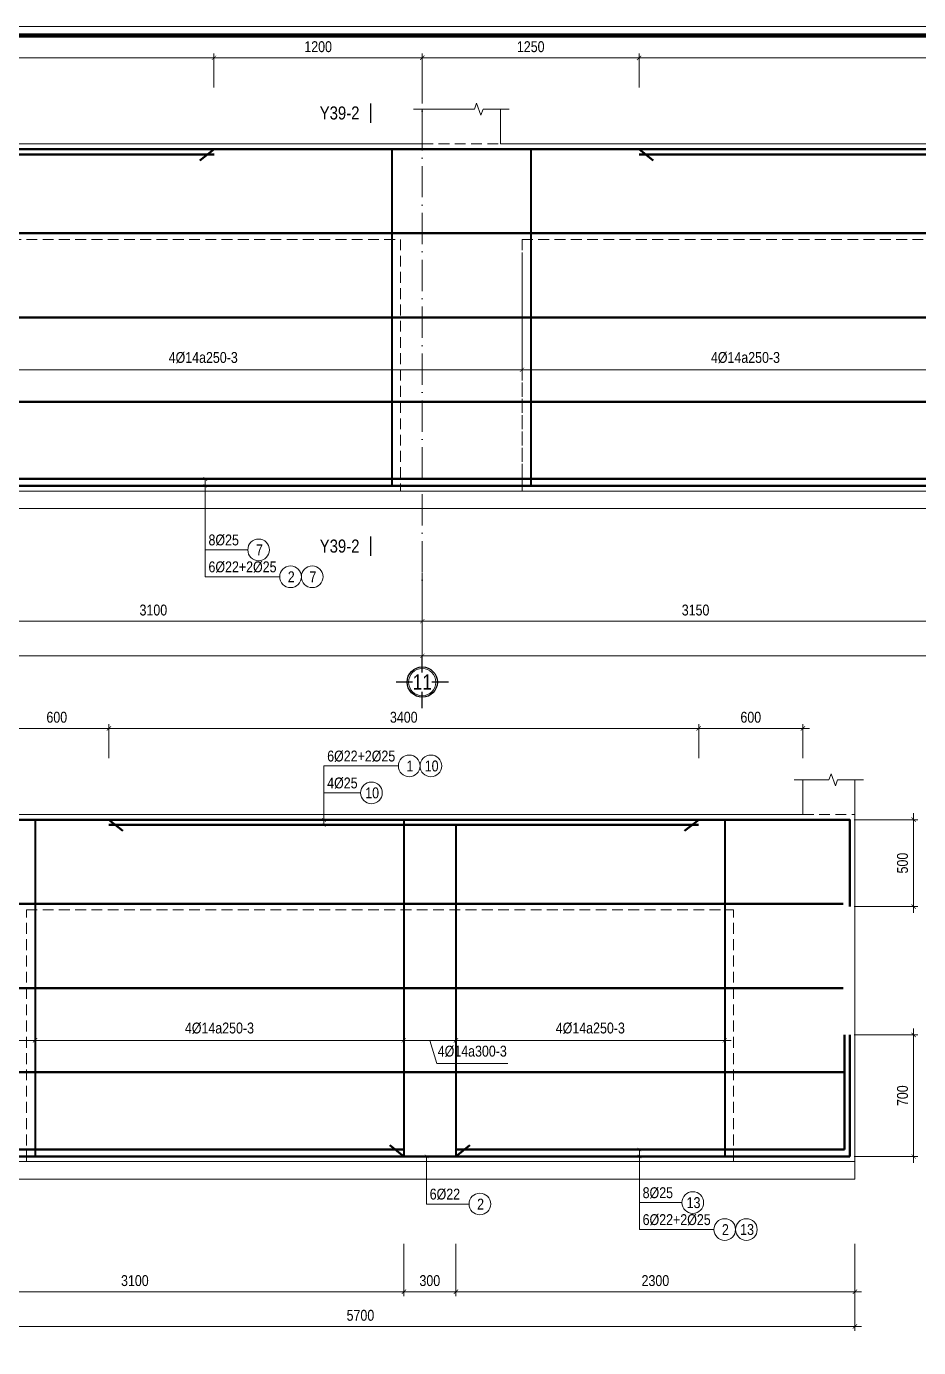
# Model space of a CAD drawing. Header units: millimetres. Extents: x 3014920 to 3563667, y -1638653 to -1356471.
# Drawn here: x 3244664 to 3249806, y -1613675 to -1606064 of the extents above; entities that cross this region are included whole.
import ezdxf
from ezdxf.enums import TextEntityAlignment as Align
from ezdxf.xclip import XClip

# ---------------------------------------------------------------- set-up
doc = ezdxf.new("R2010")
doc.units = ezdxf.units.MM
doc.header["$MEASUREMENT"] = 0
doc.header["$XCLIPFRAME"] = 0
doc.header["$PDMODE"] = 2
for name, pattern in [('6 TANG DIEN HINH 14-15$0$ACAD_ISO10W100', [18, 12, -3, 0, -3]), ('ACAD_ISO04W100', [30, 24, -3, 0, -3]), ('HIDDEN', [0.375, 0.25, -0.125])]:
    doc.linetypes.add(name, pattern=pattern)
doc.layers.get('0').update_dxf_attribs({"lineweight": 9})
doc.layers.get('Defpoints').update_dxf_attribs({"color": 10, "lineweight": 0})
for name, color, linetype, lineweight in [('2', 2, 'Continuous', 20), ('CDAI', 21, 'Continuous', 40), ('CTHEP', 50, 'Continuous', 50), ('DBAO', 90, 'Continuous', 13), ('DGIONG', 130, 'Continuous', 13), ('DMo', 9, 'HIDDEN', 9), ('KTH', 154, 'Continuous', 9), ('Net khuat', 8, 'HIDDEN', 13), ('TEXT', 7, 'Continuous', 15), ('TRUC', 251, 'ACAD_ISO04W100', 9)]:
    doc.layers.add(name, color=color, linetype=linetype, lineweight=lineweight)
doc.layers.add('8', color=8, linetype='Continuous')
doc.styles.add('HELVECONDENSE', font='VHELVCN_0.TTF')
doc.styles.add('Star-HelCon', font='VHELVCN_0.TTF')
doc.styles.add('TTP-HelCon', font='VHELVCN_0.TTF')
doc.styles.add('VNI-HELVE-CONDENSE', font='VHELVCN_0.TTF')
doc.dimstyles.new('kc-25', dxfattribs={"dimtxt": 62.5, "dimasz": 20, "dimexe": 20, "dimexo": 50, "dimgap": 25, "dimtad": 3, "dimdec": 0, "dimzin": 0, "dimdsep": 46, "dimtxsty": 'VNI-HELVE-CONDENSE', "dimblk": 'DIM', "dimcen": 2.5, "dimclrd": 256, "dimclre": 154, "dimclrt": 7, "dimaunit": 1, "dimadec": 0, "dimazin": 0, "dimtfac": 1, "dimtdec": 0, "dimtix": 1, "dimtmove": 0, "dimatfit": 3, "dimldrblk": 'DOT', "dimfxl": 1, "dimtolj": 1, "dimtzin": 0, "dimarcsym": 0})
doc.dimstyles.new('TTP-25', dxfattribs={"dimscale": 25, "dimtxt": 2.5, "dimasz": 1, "dimexe": 1, "dimexo": 1, "dimgap": 0.09, "dimtad": 0, "dimdec": 4, "dimrnd": 1, "dimzin": 9, "dimdsep": 46, "dimtxsty": 'TTP-HelCon', "dimblk": 'ARCHTICK', "dimcen": 0.09, "dimdle": 1.5, "dimclrd": 256, "dimclre": 256, "dimclrt": 7, "dimadec": 0, "dimazin": 0, "dimtfac": 1, "dimtdec": 4, "dimtmove": 0, "dimatfit": 3, "dimldrblk": 'ARCHTICK', "dimfxl": 1, "dimtvp": 1, "dimtolj": 1, "dimtzin": 0, "dimarcsym": 0})

# ---------------------------------------------------------------- blocks, each defined once
blk = doc.blocks.new('2Y-18')
at = {"layer": 'CTHEP'}
for p, q in [((1530, -30), (33160, -30)), ((33139.28463, -500), (1560, -500))]:
    blk.add_line(p, q, dxfattribs=at)
blk.add_lwpolyline([(1530, -970), (33160, -970), (33160, -370.27649)], dxfattribs=at)
blk = doc.blocks.new('_ArchTick')
at = {"color": 0, "linetype": 'ByBlock', "const_width": 0.15}
blk.add_lwpolyline([(-0.5, -0.5), (0.5, 0.5)], dxfattribs=at)
blk = doc.blocks.new('*D1921')
at = {"layer": 'Defpoints', "color": 0, "transparency": 16777216}
for p in [(49300, -2448.4), (57600, -2448.4), (57600, -2949.4)]:
    blk.add_point(p, dxfattribs=at)
at = {"layer": 'KTH', "lineweight": -2, "transparency": 16777216}
for p, q in [((49300, -2473.4), (49300, -2974.4)), ((57600, -2473.4), (57600, -2974.4)), ((49262.5, -2949.4), (57637.5, -2949.4))]:
    blk.add_line(p, q, dxfattribs=at)
at = {"layer": 'KTH', "lineweight": -2, "transparency": 16777216, "xscale": 25, "yscale": 25, "zscale": 25, "rotation": 180}
blk.add_blockref('_ArchTick', (49300, -2949.4), dxfattribs=at)
at = {"layer": 'KTH', "lineweight": -2, "transparency": 16777216, "xscale": 25, "yscale": 25, "zscale": 25}
blk.add_blockref('_ArchTick', (57600, -2949.4), dxfattribs=at)
at = {"layer": 'KTH', "color": 7, "transparency": 16777216, "insert": (53450, -2885.5), "char_height": 62.5, "attachment_point": 5, "style": 'TTP-HelCon'}
blk.add_mtext('\\A1;8300', dxfattribs=at)
blk = doc.blocks.new('*D1925')
at = {"layer": 'Defpoints', "color": 0, "transparency": 16777216}
for p in [(73770, -30), (74138.1, -30), (73770, -530)]:
    blk.add_point(p, dxfattribs=at)
at = {"layer": 'KTH', "lineweight": -2, "transparency": 16777216}
for p, q in [((74138.1, -567.5), (74138.1, 7.5)), ((73795, -30), (74163.1, -30)), ((73795, -530), (74163.1, -530))]:
    blk.add_line(p, q, dxfattribs=at)
at = {"layer": 'KTH', "lineweight": -2, "transparency": 16777216, "xscale": 25, "yscale": 25, "zscale": 25}
for p, rotation in [((74138.1, -30), 90), ((74138.1, -530), 270)]:
    blk.add_blockref('_ArchTick', p, dxfattribs=dict(at, rotation=rotation))
at = {"layer": 'KTH', "color": 7, "transparency": 16777216, "insert": (74074.3, -280), "char_height": 62.5, "attachment_point": 5, "rotation": 90, "style": 'TTP-HelCon'}
blk.add_mtext('\\A1;500', dxfattribs=at)
blk = doc.blocks.new('*D1926')
at = {"layer": 'Defpoints', "color": 0, "transparency": 16777216}
for p in [(73770, -1270), (73770, -1970), (74138.1, -1970)]:
    blk.add_point(p, dxfattribs=at)
at = {"layer": 'KTH', "lineweight": -2, "transparency": 16777216}
for p, q in [((73795, -1270), (74163.1, -1270)), ((74138.1, -1232.5), (74138.1, -2007.5)), ((73795, -1970), (74163.1, -1970))]:
    blk.add_line(p, q, dxfattribs=at)
at = {"layer": 'KTH', "lineweight": -2, "transparency": 16777216, "xscale": 25, "yscale": 25, "zscale": 25}
for p, rotation in [((74138.1, -1270), 90), ((74138.1, -1970), 270)]:
    blk.add_blockref('_ArchTick', p, dxfattribs=dict(at, rotation=rotation))
at = {"layer": 'KTH', "color": 7, "transparency": 16777216, "insert": (74074.3, -1620), "char_height": 62.5, "attachment_point": 5, "rotation": 90, "style": 'TTP-HelCon'}
blk.add_mtext('\\A1;700', dxfattribs=at)
blk = doc.blocks.new('*D1927')
at = {"layer": 'Defpoints', "color": 0, "transparency": 16777216}
for p in [(57600, 496), (57600, 300), (58849.7, 300)]:
    blk.add_point(p, dxfattribs=at)
at = {"layer": 'KTH', "lineweight": -2, "transparency": 16777216}
for p, q in [((58887.2, 496), (57562.5, 496)), ((57600, 325), (57600, 521)), ((58849.7, 325), (58849.7, 521))]:
    blk.add_line(p, q, dxfattribs=at)
at = {"layer": 'KTH', "lineweight": -2, "transparency": 16777216, "xscale": 25, "yscale": 25, "zscale": 25, "rotation": 180}
blk.add_blockref('_ArchTick', (57600, 496), dxfattribs=at)
at = {"layer": 'KTH', "lineweight": -2, "transparency": 16777216, "xscale": 25, "yscale": 25, "zscale": 25}
blk.add_blockref('_ArchTick', (58849.7, 496), dxfattribs=at)
at = {"layer": 'KTH', "color": 7, "transparency": 16777216, "insert": (58224.9, 559.8), "char_height": 62.5, "attachment_point": 5, "style": 'TTP-HelCon'}
blk.add_mtext('\\A1;1250', dxfattribs=at)
blk = doc.blocks.new('*D1928')
at = {"layer": 'Defpoints', "color": 0, "transparency": 16777216}
for p in [(62649.6, 496), (58849.7, 300), (62649.6, 300)]:
    blk.add_point(p, dxfattribs=at)
at = {"layer": 'KTH', "lineweight": -2, "transparency": 16777216}
for p, q in [((58812.2, 496), (62687.1, 496)), ((58849.7, 325), (58849.7, 521)), ((62649.6, 325), (62649.6, 521))]:
    blk.add_line(p, q, dxfattribs=at)
at = {"layer": 'KTH', "lineweight": -2, "transparency": 16777216, "xscale": 25, "yscale": 25, "zscale": 25, "rotation": 180}
blk.add_blockref('_ArchTick', (58849.7, 496), dxfattribs=at)
at = {"layer": 'KTH', "lineweight": -2, "transparency": 16777216, "xscale": 25, "yscale": 25, "zscale": 25}
blk.add_blockref('_ArchTick', (62649.6, 496), dxfattribs=at)
at = {"layer": 'KTH', "color": 7, "transparency": 16777216, "insert": (60749.7, 559.8), "char_height": 62.5, "attachment_point": 5, "style": 'TTP-HelCon'}
blk.add_mtext('\\A1;3800', dxfattribs=at)
blk = doc.blocks.new('DIM')
h = blk.add_hatch(color=1)
h.paths.add_polyline_path([(0.49, 0.29, 1), (0.29, 0.49), (-0.19, 0), (0.19, 0)])
h.paths.add_polyline_path([(0.19, 0), (-0.19, 0), (-0.49, -0.29, 1), (-0.29, -0.49)])
at = {"color": 9}
for p, q in [((-0.19, 0), (-1.5, 0)), ((0.19, 0), (1.5, 0))]:
    blk.add_line(p, q, dxfattribs=at)
at = {"color": 1}
for p, q in [((-0.49, -0.29), (0.29, 0.49)), ((-0.29, -0.49), (0.49, 0.29)), ((-0.19, 0), (0.19, 0))]:
    blk.add_line(p, q, dxfattribs=at)
blk.add_arc((-0.39, -0.39), 0.138, 135, 315, dxfattribs=at)
blk = doc.blocks.new('*D1929')
at = {"layer": 'Defpoints', "color": 0, "transparency": 16777216}
for p in [(69500, 496), (68900, 300), (69500, 300)]:
    blk.add_point(p, dxfattribs=at)
at = {"layer": 'KTH', "lineweight": -2, "transparency": 16777216}
for p, q in [((68862.5, 496), (69537.5, 496)), ((68900, 325), (68900, 521)), ((69500, 325), (69500, 521))]:
    blk.add_line(p, q, dxfattribs=at)
at = {"layer": 'KTH', "lineweight": -2, "transparency": 16777216, "xscale": 25, "yscale": 25, "zscale": 25, "rotation": 180}
blk.add_blockref('_ArchTick', (68900, 496), dxfattribs=at)
at = {"layer": 'KTH', "lineweight": -2, "transparency": 16777216, "xscale": 25, "yscale": 25, "zscale": 25}
blk.add_blockref('_ArchTick', (69500, 496), dxfattribs=at)
at = {"layer": 'KTH', "color": 7, "transparency": 16777216, "insert": (69200, 559.8), "char_height": 62.5, "attachment_point": 5, "style": 'TTP-HelCon'}
blk.add_mtext('\\A1;600', dxfattribs=at)
blk = doc.blocks.new('*D1930')
at = {"layer": 'Defpoints', "color": 0, "transparency": 16777216}
for p in [(72899.6, 496), (69500, 300), (72899.6, 300)]:
    blk.add_point(p, dxfattribs=at)
at = {"layer": 'KTH', "lineweight": -2, "transparency": 16777216}
for p, q in [((69462.5, 496), (72937.1, 496)), ((69500, 325), (69500, 521)), ((72899.6, 325), (72899.6, 521))]:
    blk.add_line(p, q, dxfattribs=at)
at = {"layer": 'KTH', "lineweight": -2, "transparency": 16777216, "xscale": 25, "yscale": 25, "zscale": 25, "rotation": 180}
blk.add_blockref('_ArchTick', (69500, 496), dxfattribs=at)
at = {"layer": 'KTH', "lineweight": -2, "transparency": 16777216, "xscale": 25, "yscale": 25, "zscale": 25}
blk.add_blockref('_ArchTick', (72899.6, 496), dxfattribs=at)
at = {"layer": 'KTH', "color": 7, "transparency": 16777216, "insert": (71199.8, 559.8), "char_height": 62.5, "attachment_point": 5, "style": 'TTP-HelCon'}
blk.add_mtext('\\A1;3400', dxfattribs=at)
blk = doc.blocks.new('*D1931')
at = {"layer": 'Defpoints', "color": 0, "transparency": 16777216}
for p in [(73500, 496), (72899.6, 300), (73500, 300)]:
    blk.add_point(p, dxfattribs=at)
at = {"layer": 'KTH', "lineweight": -2, "transparency": 16777216}
for p, q in [((72862.1, 496), (73537.5, 496)), ((72899.6, 325), (72899.6, 521)), ((73500, 325), (73500, 521))]:
    blk.add_line(p, q, dxfattribs=at)
at = {"layer": 'KTH', "lineweight": -2, "transparency": 16777216, "xscale": 25, "yscale": 25, "zscale": 25, "rotation": 180}
blk.add_blockref('_ArchTick', (72899.6, 496), dxfattribs=at)
at = {"layer": 'KTH', "lineweight": -2, "transparency": 16777216, "xscale": 25, "yscale": 25, "zscale": 25}
blk.add_blockref('_ArchTick', (73500, 496), dxfattribs=at)
at = {"layer": 'KTH', "color": 7, "transparency": 16777216, "insert": (73199.8, 559.8), "char_height": 62.5, "attachment_point": 5, "style": 'TTP-HelCon'}
blk.add_mtext('\\A1;600', dxfattribs=at)
blk = doc.blocks.new('dau truc')
blk.add_circle((0, 0), 180)
at = {"layer": '8'}
for p, q in [((0, 127), (0, 345)), ((-127, 0), (-345, 0)), ((0, -345), (0, -127)), ((345, 0), (127, 0))]:
    blk.add_line(p, q, dxfattribs=at)
blk.add_circle((0, 0), 200, dxfattribs=at)
at = {"layer": 'TEXT', "style": 'HELVECONDENSE'}
blk.add_attdef('A', text='', height=233, dxfattribs=at).set_placement((0, 0), align=Align.MIDDLE)
blk = doc.blocks.new('*D1937')
at = {"layer": 'Defpoints', "color": 0, "transparency": 16777216}
for p in [(68100, -2448.4), (71200, -2448.4), (71200, -2749.4)]:
    blk.add_point(p, dxfattribs=at)
at = {"layer": 'KTH', "lineweight": -2, "transparency": 16777216}
for p, q in [((68100, -2473.4), (68100, -2774.4)), ((71200, -2473.4), (71200, -2774.4)), ((68062.5, -2749.4), (71237.5, -2749.4))]:
    blk.add_line(p, q, dxfattribs=at)
at = {"layer": 'KTH', "lineweight": -2, "transparency": 16777216, "xscale": 25, "yscale": 25, "zscale": 25, "rotation": 180}
blk.add_blockref('_ArchTick', (68100, -2749.4), dxfattribs=at)
at = {"layer": 'KTH', "lineweight": -2, "transparency": 16777216, "xscale": 25, "yscale": 25, "zscale": 25}
blk.add_blockref('_ArchTick', (71200, -2749.4), dxfattribs=at)
at = {"layer": 'KTH', "color": 7, "transparency": 16777216, "insert": (69650, -2685.6), "char_height": 62.5, "attachment_point": 5, "style": 'TTP-HelCon'}
blk.add_mtext('\\A1;3100', dxfattribs=at)
blk = doc.blocks.new('*D1938')
at = {"layer": 'Defpoints', "color": 0, "transparency": 16777216}
for p in [(71200, -2448.4), (71500, -2448.4), (71500, -2749.4)]:
    blk.add_point(p, dxfattribs=at)
at = {"layer": 'KTH', "lineweight": -2, "transparency": 16777216}
for p, q in [((71200, -2473.4), (71200, -2774.4)), ((71500, -2473.4), (71500, -2774.4)), ((71162.5, -2749.4), (71537.5, -2749.4))]:
    blk.add_line(p, q, dxfattribs=at)
at = {"layer": 'KTH', "lineweight": -2, "transparency": 16777216, "xscale": 25, "yscale": 25, "zscale": 25, "rotation": 180}
blk.add_blockref('_ArchTick', (71200, -2749.4), dxfattribs=at)
at = {"layer": 'KTH', "lineweight": -2, "transparency": 16777216, "xscale": 25, "yscale": 25, "zscale": 25}
blk.add_blockref('_ArchTick', (71500, -2749.4), dxfattribs=at)
at = {"layer": 'KTH', "color": 7, "transparency": 16777216, "insert": (71350, -2685.6), "char_height": 62.5, "attachment_point": 5, "style": 'TTP-HelCon'}
blk.add_mtext('\\A1;300', dxfattribs=at)
blk = doc.blocks.new('*D1939')
at = {"layer": 'Defpoints', "color": 0, "transparency": 16777216}
for p in [(71500, -2448.4), (73800, -2448.4), (73800, -2749.4)]:
    blk.add_point(p, dxfattribs=at)
at = {"layer": 'KTH', "lineweight": -2, "transparency": 16777216}
for p, q in [((71500, -2473.4), (71500, -2774.4)), ((73800, -2473.4), (73800, -2774.4)), ((71462.5, -2749.4), (73837.5, -2749.4))]:
    blk.add_line(p, q, dxfattribs=at)
at = {"layer": 'KTH', "lineweight": -2, "transparency": 16777216, "xscale": 25, "yscale": 25, "zscale": 25, "rotation": 180}
blk.add_blockref('_ArchTick', (71500, -2749.4), dxfattribs=at)
at = {"layer": 'KTH', "lineweight": -2, "transparency": 16777216, "xscale": 25, "yscale": 25, "zscale": 25}
blk.add_blockref('_ArchTick', (73800, -2749.4), dxfattribs=at)
at = {"layer": 'KTH', "color": 7, "transparency": 16777216, "insert": (72650, -2685.6), "char_height": 62.5, "attachment_point": 5, "style": 'TTP-HelCon'}
blk.add_mtext('\\A1;2300', dxfattribs=at)
blk = doc.blocks.new('*D1940')
at = {"layer": 'Defpoints', "color": 0, "transparency": 16777216}
for p in [(57600, -2448.4), (68100, -2448.4), (68100, -2949.4)]:
    blk.add_point(p, dxfattribs=at)
at = {"layer": 'KTH', "lineweight": -2, "transparency": 16777216}
for p, q in [((57600, -2473.4), (57600, -2974.4)), ((68100, -2473.4), (68100, -2974.4)), ((57562.5, -2949.4), (68137.5, -2949.4))]:
    blk.add_line(p, q, dxfattribs=at)
at = {"layer": 'KTH', "lineweight": -2, "transparency": 16777216, "xscale": 25, "yscale": 25, "zscale": 25, "rotation": 180}
blk.add_blockref('_ArchTick', (57600, -2949.4), dxfattribs=at)
at = {"layer": 'KTH', "lineweight": -2, "transparency": 16777216, "xscale": 25, "yscale": 25, "zscale": 25}
blk.add_blockref('_ArchTick', (68100, -2949.4), dxfattribs=at)
at = {"layer": 'KTH', "color": 7, "transparency": 16777216, "insert": (62850, -2885.5), "char_height": 62.5, "attachment_point": 5, "style": 'TTP-HelCon'}
blk.add_mtext('\\A1;10500', dxfattribs=at)
blk = doc.blocks.new('*D1941')
at = {"layer": 'Defpoints', "color": 0, "transparency": 16777216}
for p in [(68100, -2448.4), (73800, -2448.4), (73800, -2949.4)]:
    blk.add_point(p, dxfattribs=at)
at = {"layer": 'KTH', "lineweight": -2, "transparency": 16777216}
for p, q in [((68100, -2473.4), (68100, -2974.4)), ((73800, -2473.4), (73800, -2974.4)), ((68062.5, -2949.4), (73837.5, -2949.4))]:
    blk.add_line(p, q, dxfattribs=at)
at = {"layer": 'KTH', "lineweight": -2, "transparency": 16777216, "xscale": 25, "yscale": 25, "zscale": 25, "rotation": 180}
blk.add_blockref('_ArchTick', (68100, -2949.4), dxfattribs=at)
at = {"layer": 'KTH', "lineweight": -2, "transparency": 16777216, "xscale": 25, "yscale": 25, "zscale": 25}
blk.add_blockref('_ArchTick', (73800, -2949.4), dxfattribs=at)
at = {"layer": 'KTH', "color": 7, "transparency": 16777216, "insert": (70950, -2885.5), "char_height": 62.5, "attachment_point": 5, "style": 'TTP-HelCon'}
blk.add_mtext('\\A1;5700', dxfattribs=at)
blk = doc.blocks.new('*D1942')
at = {"layer": 'Defpoints', "color": 0, "transparency": 16777216}
for p in [(71200, -627.9), (71500, -627.9), (71500, -1301.2)]:
    blk.add_point(p, dxfattribs=at)
at = {"layer": 'KTH', "lineweight": -2, "transparency": 16777216}
for p, q in [((71200, -652.9), (71200, -1326.2)), ((71500, -652.9), (71500, -1326.2)), ((71162.5, -1301.2), (71537.5, -1301.2)), ((71350, -1301.2), (71390, -1434.5)), ((71390, -1434.5), (71799.2, -1434.5))]:
    blk.add_line(p, q, dxfattribs=at)
at = {"layer": 'KTH', "lineweight": -2, "transparency": 16777216, "xscale": 25, "yscale": 25, "zscale": 25, "rotation": 180}
blk.add_blockref('_ArchTick', (71200, -1301.2), dxfattribs=at)
at = {"layer": 'KTH', "lineweight": -2, "transparency": 16777216, "xscale": 25, "yscale": 25, "zscale": 25}
blk.add_blockref('_ArchTick', (71500, -1301.2), dxfattribs=at)
at = {"layer": 'KTH', "color": 7, "transparency": 16777216, "insert": (71594.6, -1364.5), "char_height": 62.5, "attachment_point": 5, "style": 'TTP-HelCon'}
blk.add_mtext('\\A1;4Þ14a300-3', dxfattribs=at)
blk = doc.blocks.new('*D1943')
at = {"layer": 'Defpoints', "color": 0, "transparency": 16777216}
for p in [(71500, -652.9), (73050, -627.9), (73050, -1301.2)]:
    blk.add_point(p, dxfattribs=at)
at = {"layer": 'KTH', "lineweight": -2, "transparency": 16777216}
for p, q in [((71500, -677.9), (71500, -1326.2)), ((73050, -652.9), (73050, -1326.2)), ((71462.5, -1301.2), (73087.5, -1301.2))]:
    blk.add_line(p, q, dxfattribs=at)
at = {"layer": 'KTH', "lineweight": -2, "transparency": 16777216, "xscale": 25, "yscale": 25, "zscale": 25, "rotation": 180}
blk.add_blockref('_ArchTick', (71500, -1301.2), dxfattribs=at)
at = {"layer": 'KTH', "lineweight": -2, "transparency": 16777216, "xscale": 25, "yscale": 25, "zscale": 25}
blk.add_blockref('_ArchTick', (73050, -1301.2), dxfattribs=at)
at = {"layer": 'KTH', "color": 7, "transparency": 16777216, "insert": (72275, -1231.3), "char_height": 62.5, "attachment_point": 5, "style": 'TTP-HelCon'}
blk.add_mtext('\\A1;4Þ14a250-3', dxfattribs=at)
blk = doc.blocks.new('MC')
at = {"layer": 'CTHEP', "const_width": 10, "elevation": 0}
blk.add_lwpolyline([(36, 150), (36, 0)], dxfattribs=at)
at = {"layer": 'TEXT', "style": 'TTP-HelCon'}
blk.add_attdef('A', text='', height=100, dxfattribs=at).set_placement((-50, 26), align=Align.RIGHT)
blk = doc.blocks.new('*D1946')
at = {"layer": 'Defpoints', "color": 0, "transparency": 16777216}
for p in [(54500, -627.9), (58175, -652.9), (58175, -1301.2)]:
    blk.add_point(p, dxfattribs=at)
at = {"layer": 'KTH', "lineweight": -2, "transparency": 16777216}
for p, q in [((54500, -652.9), (54500, -1326.2)), ((58175, -677.9), (58175, -1326.2)), ((54462.5, -1301.2), (58212.5, -1301.2))]:
    blk.add_line(p, q, dxfattribs=at)
at = {"layer": 'KTH', "lineweight": -2, "transparency": 16777216, "xscale": 25, "yscale": 25, "zscale": 25, "rotation": 180}
blk.add_blockref('_ArchTick', (54500, -1301.2), dxfattribs=at)
at = {"layer": 'KTH', "lineweight": -2, "transparency": 16777216, "xscale": 25, "yscale": 25, "zscale": 25}
blk.add_blockref('_ArchTick', (58175, -1301.2), dxfattribs=at)
at = {"layer": 'KTH', "color": 7, "transparency": 16777216, "insert": (56337.5, -1231.3), "char_height": 62.5, "attachment_point": 5, "style": 'TTP-HelCon'}
blk.add_mtext('\\A1;4Þ14a250-3', dxfattribs=at)
blk = doc.blocks.new('*D1951')
at = {"layer": 'Defpoints', "color": 0, "transparency": 16777216}
for p in [(69075, -627.9), (71200, -627.9), (71200, -1301.2)]:
    blk.add_point(p, dxfattribs=at)
at = {"layer": 'KTH', "lineweight": -2, "transparency": 16777216}
for p, q in [((69075, -652.9), (69075, -1326.2)), ((71200, -652.9), (71200, -1326.2)), ((69037.5, -1301.2), (71237.5, -1301.2))]:
    blk.add_line(p, q, dxfattribs=at)
at = {"layer": 'KTH', "lineweight": -2, "transparency": 16777216, "xscale": 25, "yscale": 25, "zscale": 25, "rotation": 180}
blk.add_blockref('_ArchTick', (69075, -1301.2), dxfattribs=at)
at = {"layer": 'KTH', "lineweight": -2, "transparency": 16777216, "xscale": 25, "yscale": 25, "zscale": 25}
blk.add_blockref('_ArchTick', (71200, -1301.2), dxfattribs=at)
at = {"layer": 'KTH', "color": 7, "transparency": 16777216, "insert": (70137.5, -1231.3), "char_height": 62.5, "attachment_point": 5, "style": 'TTP-HelCon'}
blk.add_mtext('\\A1;4Þ14a250-3', dxfattribs=at)
blk = doc.blocks.new('*D1953')
at = {"layer": 'Defpoints', "color": 0, "transparency": 16777216}
for p in [(65800, -627.9), (69075, -627.9), (69075, -1301.2)]:
    blk.add_point(p, dxfattribs=at)
at = {"layer": 'KTH', "lineweight": -2, "transparency": 16777216}
for p, q in [((65800, -652.9), (65800, -1326.2)), ((69075, -652.9), (69075, -1326.2)), ((65762.5, -1301.2), (69112.5, -1301.2))]:
    blk.add_line(p, q, dxfattribs=at)
at = {"layer": 'KTH', "lineweight": -2, "transparency": 16777216, "xscale": 25, "yscale": 25, "zscale": 25, "rotation": 180}
blk.add_blockref('_ArchTick', (65800, -1301.2), dxfattribs=at)
at = {"layer": 'KTH', "lineweight": -2, "transparency": 16777216, "xscale": 25, "yscale": 25, "zscale": 25}
blk.add_blockref('_ArchTick', (69075, -1301.2), dxfattribs=at)
at = {"layer": 'KTH', "color": 7, "transparency": 16777216, "insert": (67437.5, -1231.3), "char_height": 62.5, "attachment_point": 5, "style": 'TTP-HelCon'}
blk.add_mtext('\\A1;4Þ14a250-3', dxfattribs=at)
blk = doc.blocks.new('*D1957')
at = {"layer": 'Defpoints', "color": 0, "transparency": 16777216}
for p in [(58175, -627.9), (60750, -627.9), (60750, -1301.2)]:
    blk.add_point(p, dxfattribs=at)
at = {"layer": 'KTH', "lineweight": -2, "transparency": 16777216}
for p, q in [((58175, -652.9), (58175, -1326.2)), ((60750, -652.9), (60750, -1326.2)), ((58137.5, -1301.2), (60787.5, -1301.2))]:
    blk.add_line(p, q, dxfattribs=at)
at = {"layer": 'KTH', "lineweight": -2, "transparency": 16777216, "xscale": 25, "yscale": 25, "zscale": 25, "rotation": 180}
blk.add_blockref('_ArchTick', (58175, -1301.2), dxfattribs=at)
at = {"layer": 'KTH', "lineweight": -2, "transparency": 16777216, "xscale": 25, "yscale": 25, "zscale": 25}
blk.add_blockref('_ArchTick', (60750, -1301.2), dxfattribs=at)
at = {"layer": 'KTH', "color": 7, "transparency": 16777216, "insert": (59462.5, -1231.3), "char_height": 62.5, "attachment_point": 5, "style": 'TTP-HelCon'}
blk.add_mtext('\\A1;4Þ14a250-3', dxfattribs=at)
blk = doc.blocks.new('*D1959')
at = {"layer": 'Defpoints', "color": 0, "transparency": 16777216}
for p in [(57600, -2448.4), (60750, -2448.4), (60750, -2749.4)]:
    blk.add_point(p, dxfattribs=at)
at = {"layer": 'KTH', "lineweight": -2, "transparency": 16777216}
for p, q in [((57600, -2473.4), (57600, -2774.4)), ((60750, -2473.4), (60750, -2774.4)), ((57562.5, -2749.4), (60787.5, -2749.4))]:
    blk.add_line(p, q, dxfattribs=at)
at = {"layer": 'KTH', "lineweight": -2, "transparency": 16777216, "xscale": 25, "yscale": 25, "zscale": 25, "rotation": 180}
blk.add_blockref('_ArchTick', (57600, -2749.4), dxfattribs=at)
at = {"layer": 'KTH', "lineweight": -2, "transparency": 16777216, "xscale": 25, "yscale": 25, "zscale": 25}
blk.add_blockref('_ArchTick', (60750, -2749.4), dxfattribs=at)
at = {"layer": 'KTH', "color": 7, "transparency": 16777216, "insert": (59175, -2685.6), "char_height": 62.5, "attachment_point": 5, "style": 'TTP-HelCon'}
blk.add_mtext('\\A1;3150', dxfattribs=at)
blk = doc.blocks.new('*D1963')
at = {"layer": 'Defpoints', "color": 0, "transparency": 16777216}
for p in [(57600, 496), (56399.6, 300), (57600, 300)]:
    blk.add_point(p, dxfattribs=at)
at = {"layer": 'KTH', "lineweight": -2, "transparency": 16777216}
for p, q in [((56362.1, 496), (57637.5, 496)), ((56399.6, 325), (56399.6, 521)), ((57600, 325), (57600, 521))]:
    blk.add_line(p, q, dxfattribs=at)
at = {"layer": 'KTH', "lineweight": -2, "transparency": 16777216, "xscale": 25, "yscale": 25, "zscale": 25, "rotation": 180}
blk.add_blockref('_ArchTick', (56399.6, 496), dxfattribs=at)
at = {"layer": 'KTH', "lineweight": -2, "transparency": 16777216, "xscale": 25, "yscale": 25, "zscale": 25}
blk.add_blockref('_ArchTick', (57600, 496), dxfattribs=at)
at = {"layer": 'KTH', "color": 7, "transparency": 16777216, "insert": (56999.8, 559.8), "char_height": 62.5, "attachment_point": 5, "style": 'TTP-HelCon'}
blk.add_mtext('\\A1;1200', dxfattribs=at)
blk = doc.blocks.new('*D1964')
at = {"layer": 'Defpoints', "color": 0, "transparency": 16777216}
for p in [(56399.6, 496), (50800, 300), (56399.6, 300)]:
    blk.add_point(p, dxfattribs=at)
at = {"layer": 'KTH', "lineweight": -2, "transparency": 16777216}
for p, q in [((50762.5, 496), (56437.1, 496)), ((50800, 325), (50800, 521)), ((56399.6, 325), (56399.6, 521))]:
    blk.add_line(p, q, dxfattribs=at)
at = {"layer": 'KTH', "lineweight": -2, "transparency": 16777216, "xscale": 25, "yscale": 25, "zscale": 25, "rotation": 180}
blk.add_blockref('_ArchTick', (50800, 496), dxfattribs=at)
at = {"layer": 'KTH', "lineweight": -2, "transparency": 16777216, "xscale": 25, "yscale": 25, "zscale": 25}
blk.add_blockref('_ArchTick', (56399.6, 496), dxfattribs=at)
at = {"layer": 'KTH', "color": 7, "transparency": 16777216, "insert": (53599.8, 559.8), "char_height": 62.5, "attachment_point": 5, "style": 'TTP-HelCon'}
blk.add_mtext('\\A1;5600', dxfattribs=at)
blk = doc.blocks.new('*D1965')
at = {"layer": 'Defpoints', "color": 0, "transparency": 16777216}
for p in [(54500, -2448.4), (57600, -2448.4), (54500, -2749.4)]:
    blk.add_point(p, dxfattribs=at)
at = {"layer": 'KTH', "lineweight": -2, "transparency": 16777216}
for p, q in [((54500, -2473.4), (54500, -2774.4)), ((57600, -2473.4), (57600, -2774.4)), ((57637.5, -2749.4), (54462.5, -2749.4))]:
    blk.add_line(p, q, dxfattribs=at)
at = {"layer": 'KTH', "lineweight": -2, "transparency": 16777216, "xscale": 25, "yscale": 25, "zscale": 25, "rotation": 180}
blk.add_blockref('_ArchTick', (54500, -2749.4), dxfattribs=at)
at = {"layer": 'KTH', "lineweight": -2, "transparency": 16777216, "xscale": 25, "yscale": 25, "zscale": 25}
blk.add_blockref('_ArchTick', (57600, -2749.4), dxfattribs=at)
at = {"layer": 'KTH', "color": 7, "transparency": 16777216, "insert": (56050, -2685.6), "char_height": 62.5, "attachment_point": 5, "style": 'TTP-HelCon'}
blk.add_mtext('\\A1;3100', dxfattribs=at)
blk = doc.blocks.new('CHG_XX_Khung ten')
blk.add_lwpolyline([(15, 579), (826, 579), (826, 15), (15, 15)], close=True)
at = {"color": 4, "linetype": 'Continuous', "const_width": 1}
blk.add_lwpolyline([(17, 577), (824, 577), (824, 17), (17, 17)], close=True, dxfattribs=at)
blk = doc.blocks.new('2Y-39')
at = {"layer": 'CDAI'}
for points in [[(57425, -29.99805), (57425, -1969.99805)], [(58224.99998, -29.99805), (58224.99998, -1969.99805)], [(71499.99995, -60), (71499.99995, -1970)], [(73049.99248, -29.99999), (73049.99248, -1970)]]:
    blk.add_lwpolyline(points, dxfattribs=at)
at = {"layer": 'CDAI', "elevation": 0}
for points in [[(69074.99997, -29.99807), (69074.99997, -1969.99807)], [(71199.99994, -29.99805), (71199.99994, -1969.99805)]]:
    blk.add_lwpolyline(points, dxfattribs=at)
at = {"layer": 'CTHEP'}
for p, q in [((56400.16854, -60), (50837.85509, -60)), ((56318.19159, -94.52741), (56399.61748, -30.00192)), ((58931.1401, -94.5255), (58849.71421, -30)), ((69499.99997, -30), (69581.42586, -94.5255)), ((72818.19158, -94.52745), (72899.61748, -30.00195)), ((73731.99983, -515), (49133.01281, -515)), ((73731.99983, -1000), (49133.01281, -1000)), ((73740.00007, -1930), (73740.00007, -1270)), ((73770.00002, -1970), (73770.00002, -1270)), ((73731.99983, -1485), (49133.01281, -1485)), ((49045.7992, -1970), (73770.00002, -1970)), ((71118.57405, -1905.47448), (71199.99994, -1969.99997)), ((71499.99995, -1970), (71581.42584, -1905.4745)), ((71499.99995, -1930), (73740.00007, -1930))]:
    blk.add_line(p, q, dxfattribs=at)
for points in [[(49045.7992, -534.65692), (49045.7992, -30), (73770.00002, -30), (73770.00002, -530.00001)], [(58849.72173, -60.00195), (62647.03349, -60.00195)], [(54499.99997, -1930), (60749.99997, -1930)], [(65799.99994, -1930), (71199.99994, -1930)]]:
    blk.add_lwpolyline(points, dxfattribs=at)
at = {"layer": 'CTHEP', "elevation": 0}
blk.add_lwpolyline([(69499.99997, -60.00195), (72898.99995, -60.00195)], dxfattribs=at)
at = {"layer": 'DBAO', "linetype": 'Continuous'}
for p, q in [((57599.99998, 200.00195), (57599.99998, 0.00195)), ((58049.99998, 0.00195), (58049.99998, 200.00195)), ((73499.99996, 200.00191), (73499.99996, 0.00191)), ((73799.99996, 0.00191), (73799.99996, 200.00191)), ((49000.00001, 0.00196), (57599.99998, 0.00195)), ((63449.99997, 0.00195), (58049.99998, 0.00195)), ((68899.99997, 0.00193), (73499.99996, 0.00191)), ((73799.99996, 0.00191), (73799.99996, -2000)), ((49000.00001, -2000), (73799.99996, -2000)), ((73799.99996, -2000), (73799.99996, -2100)), ((49000.00001, -2100), (73799.99996, -2100))]:
    blk.add_line(p, q, dxfattribs=at)
at = {"layer": 'DGIONG', "linetype": 'Continuous', "flags": 128}
for points in [[(58099.99998, 200.00195), (57949.99991, 200.00195), (57937.49991, 165.65848), (57912.49991, 234.34542), (57899.99991, 200.00195), (57549.98498, 200.00195)], [(73849.99996, 200.00191), (73699.99989, 200.00191), (73687.49989, 165.65845), (73662.49989, 234.34538), (73649.99989, 200.00191), (73449.98496, 200.00191)]]:
    blk.add_lwpolyline(points, dxfattribs=at)
at = {"layer": 'DGIONG'}
for centre in [(71231.26469, 279.51476), (71356.26469, 279.51476), (71013.37519, 124.53376), (71638.39962, -2243.93133), (72865.60843, -2235.98535), (56656.95136, -2338.46055), (73049.30143, -2390.9663), (73174.30143, -2390.9663), (56840.64436, -2493.4415), (56965.64436, -2493.4415)]:
    blk.add_circle(centre, 62.5, dxfattribs=at)
at = {"layer": 'Net khuat', "ltscale": 250}
for p, q in [((57599.99998, 0.00195), (63449.99997, 0.00195)), ((73499.99996, 0.00191), (73799.99996, 0.00191)), ((49599.99998, -550), (57475, -550)), ((57475, -550), (57475, -1999.99805)), ((58174.99998, -549.99805), (63324.99997, -549.99805)), ((58174.99998, -549.99805), (58174.99998, -1999.99805)), ((58174.99999, -2000), (58174.99999, -550)), ((69024.99998, -550), (73099.99998, -550)), ((69024.99998, -2000), (69024.99998, -550)), ((73099.99998, -2000), (73099.99998, -550))]:
    blk.add_line(p, q, dxfattribs=at)
at = {"layer": 'TRUC', "linetype": '6 TANG DIEN HINH 14-15$0$ACAD_ISO10W100', "ltscale": 15}
blk.add_lwpolyline([(57599.99997, 413.01811), (57599.99997, -2600)], dxfattribs=at)
at = {"xscale": 0.75, "yscale": 0.75, "zscale": 0.75}
for p in [(57275.48889, 121.36826), (57275.48889, -2373.76789)]:
    blk.add_blockref('MC', p, dxfattribs=at).add_auto_attribs({'A': 'Y39-2'})
at = {"layer": '2', "ltscale": 300}
ref = blk.add_blockref('dau truc', (57599.99998, -3100.22177), dxfattribs=dict(at, xscale=0.436713129747659, yscale=0.436713129747659, zscale=0.436713129747659))
ref.add_attrib('A', '11', dxfattribs={"layer": 'TEXT', "height": 87.5, "style": 'HELVECONDENSE'}).set_placement((57599.99998, -3100.22177), align=Align.MIDDLE)
at = {"layer": 'TEXT', "style": 'TTP-HelCon'}
for s, p in [('6Þ22+2Þ25', (70758.45681, 305.36771, 0)), ('4Þ25', (70758.45681, 150.3867, 0)), ('6Þ22', (71349.28474, -2218.07834, 0)), ('8Þ25', (72576.49356, -2210.13236, 0)), ('8Þ25', (56367.83648, -2312.60755, 0)), ('6Þ22+2Þ25', (72576.49356, -2365.11336, 0)), ('6Þ22+2Þ25', (56367.83648, -2467.58856, 0))]:
    blk.add_text(s, height=62.5, dxfattribs=at).set_placement(p)
at = {"layer": 'TEXT', "style": 'Star-HelCon'}
for s, p in [('1', (71235.43136, 279.51476)), ('10', (71360.43136, 279.51476)), ('10', (71017.54186, 124.53376)), ('13', (72869.7751, -2235.98535)), ('2', (71642.56629, -2243.93133)), ('7', (56661.11803, -2338.46055)), ('2', (73053.4681, -2390.9663)), ('13', (73178.4681, -2390.9663)), ('2', (56844.81103, -2493.4415)), ('7', (56969.81103, -2493.4415))]:
    blk.add_text(s, height=62.5, dxfattribs=at).set_placement(p, align=Align.MIDDLE)
at = {"layer": 'KTH'}
for base, p1, p2, picture, middle in [((56399.61748, 495.96164), (50799.99999, 299.99807), (56399.61748, 299.99807), '*D1964', (53599.80874, 559.79498)), ((57599.99997, 495.96164), (56399.61748, 299.99807), (57599.99997, 299.99807), '*D1963', (56999.80872, 559.79498)), ((57599.999984, 495.961642), (58849.721731, 299.998068), (57599.999984, 299.998068), '*D1927', (58224.860858, 559.794976)), ((69499.99997, 495.96164), (68899.99997, 299.99807), (69499.99997, 299.99807), '*D1929', (69199.99997, 559.79498)), ((72899.61748, 495.96164), (69499.99997, 299.99807), (72899.61748, 299.99807), '*D1930', (71199.80872, 559.79498)), ((73499.99996, 495.96164), (72899.61748, 299.99807), (73499.99996, 299.99807), '*D1931', (73199.80872, 559.79498)), ((54499.99998, -2749.4015), (57599.99998, -2448.35724), (54499.99998, -2448.35726), '*D1965', (56049.99998, -2685.56817))]:
    dim = blk.add_linear_dim(base=base, p1=p1, p2=p2, dimstyle='TTP-25', override={"dimtmove": 1}, dxfattribs=at)
    dim.commit()
    dim.dimension.update_dxf_attribs({"geometry": picture, "text_midpoint": middle})
for base, p1, p2, picture, middle in [((62649.6174817355, 495.9616421792), (58849.7217311514, 299.9980677543), (62649.6174817355, 299.9980677543), '*D1928', (60749.6696064435, 559.7949755125)), ((57599.99997, -2949.35724), (49299.99998, -2448.35724), (57599.99997, -2448.35724), '*D1921', (53449.99998, -2885.5239)), ((60749.99998, -2749.4015), (57599.99997, -2448.35724), (60749.99998, -2448.35721), '*D1959', (59174.99998, -2685.56817)), ((68099.99997, -2949.35724), (57599.99997, -2448.35724), (68099.99997, -2448.35724), '*D1940', (62849.99997, -2885.5239)), ((71199.99995, -2749.4015), (68099.99997, -2448.35724), (71199.99995, -2448.35721), '*D1937', (69649.99996, -2685.56817)), ((73799.99996, -2949.35724), (68099.99997, -2448.35724), (73799.99996, -2448.35724), '*D1941', (70949.99997, -2885.5239)), ((71499.99996, -2749.4015), (71199.99995, -2448.35721), (71499.99996, -2448.35726), '*D1938', (71349.99995, -2685.56817)), ((73799.99996, -2749.4015), (71499.99996, -2448.35726), (73799.99996, -2448.35724), '*D1939', (72649.99996, -2685.56817))]:
    dim = blk.add_linear_dim(base=base, p1=p1, p2=p2, angle=180, dimstyle='TTP-25', override={"dimtmove": 1}, dxfattribs=at)
    dim.commit()
    dim.dimension.update_dxf_attribs({"geometry": picture, "text_midpoint": middle})
at = {"layer": 'KTH', "color": 5}
for base, p1, p2, override, picture, middle in [((74138.12346, -30), (73770.00002, -530.00001), (73770.00002, -30), {"dimarcsym": 1}, '*D1925', (74074.29012, -280)), ((74138.12346, -1970), (73770.00002, -1270), (73770.00002, -1970), {"dimtmove": 1, "dimarcsym": 1}, '*D1926', (74074.29012, -1620))]:
    dim = blk.add_linear_dim(base=base, p1=p1, p2=p2, angle=90, dimstyle='TTP-25', override=override, dxfattribs=at)
    dim.commit()
    dim.dimension.update_dxf_attribs({"geometry": picture, "text_midpoint": middle})
at = {"layer": 'KTH'}
for base, p1, p2, picture, middle in [((58174.99998, -1301.20202), (54499.99994, -627.86335), (58174.99998, -652.86333), '*D1946', (56337.49996, -1231.28536)), ((60749.99994, -1301.20202), (58174.99998, -627.86333), (60749.99994, -627.8633), '*D1957', (59462.49996, -1231.28536)), ((69074.99997, -1301.20202), (65799.99991, -627.86336), (69074.99997, -627.86333), '*D1953', (67437.49994, -1231.28536)), ((71199.99991, -1301.20202), (69074.99997, -627.86333), (71199.99991, -627.86331), '*D1951', (70137.49994, -1231.28536)), ((73049.99248, -1301.20202), (71499.99992, -652.86335), (73049.99248, -627.86333), '*D1943', (72274.9962, -1231.28536))]:
    dim = blk.add_linear_dim(base=base, p1=p1, p2=p2, angle=0.000000013, text='4Þ14a250-3', dimstyle='TTP-25', override={"dimtmove": 1}, dxfattribs=at)
    dim.commit()
    dim.dimension.update_dxf_attribs({"geometry": picture, "text_midpoint": middle})
dim = blk.add_linear_dim(base=(71499.99992, -1301.20202), p1=(71199.99991, -627.86331), p2=(71499.99992, -627.86335), text='4Þ14a300-3', dimstyle='TTP-25', override={"dimtmove": 1}, dxfattribs=at)
dim.commit()
dim.dimension.update_dxf_attribs({"geometry": '*D1942', "text_midpoint": (71392.22491, -1364.53536)})
at = {"layer": 'DGIONG'}
for points in [[(70739.94497, -31.5336), (70739.94478, 279.51476), (71168.76469, 279.51476)], [(70739.94496, -61.5336), (70739.94478, 124.53376), (70950.87519, 124.53376)], [(56349.32468, -1930), (56349.32445, -2338.4605), (56594.45136, -2338.4605)], [(56349.32464, -1970), (56349.32445, -2493.4415), (56778.14436, -2493.4415)], [(71330.77291, -1970), (71330.77271, -2243.93128), (71575.89962, -2243.93128)], [(72557.98175, -1930), (72557.98153, -2235.9853), (72803.10843, -2235.9853)], [(72557.98171, -1970), (72557.98153, -2390.9663), (72986.80143, -2390.9663)]]:
    blk.add_leader(points, dimstyle='kc-25', override={"dimtad": 0, "dimldrblk": 'ArchTick', "dimfxl": 100, "dimarcsym": 1}, dxfattribs=at)

msp = doc.modelspace()

# ---------------------------------------------------------------- block references
at = {"layer": 'DGIONG', "color": 5}
ref = msp.add_blockref('2Y-39', (3189345.76899, -1606740.85532), dxfattribs=at)
XClip(ref).set_block_clipping_path([(47931.9553340068, -3291.1532121778), (64211.3011724479, 2178.5870082371)])
ref = msp.add_blockref('2Y-39', (3175639.25248, -1610603.76163), dxfattribs=at)
XClip(ref).set_block_clipping_path([(61672.9801810598, -3756.8682737162), (74450.5116333989, 937.6158261248)])
at = {"layer": 'DMo'}
ref = msp.add_blockref('2Y-18', (3215347.47259, -1607046.75964), dxfattribs=at)
XClip(ref).set_block_clipping_path([(-762.1046829517, -2724.3805), (16468.3206596733, 982.8216374191)])

# ---------------------------------------------------------------- next in the draw order: block references
at = {"color": 5, "xscale": 25.92478421704392, "yscale": 25.92478421704392, "zscale": 25.92478421704392}
msp.add_blockref('CHG_XX_Khung ten', (3236626.06261, -1621074.38806), dxfattribs=at)

doc.saveas('drawing.dxf')
